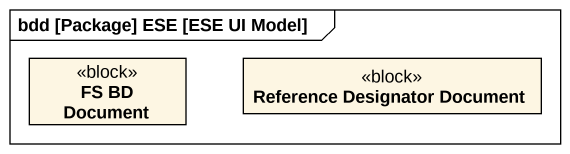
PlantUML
@startuml
mainframe bdd [Package] ESE [ESE UI Model]
hide circle
hide empty members
class "FS BD Document" as FS_BD_Document <<block>>
class "Reference Designator Document" as Reference_Designator <<block>>
@enduml
